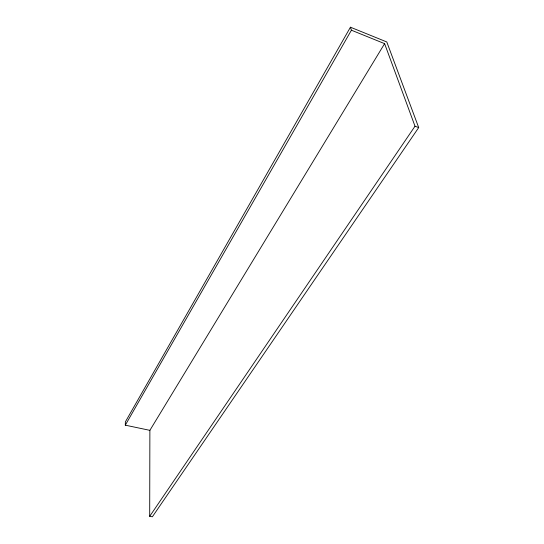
<?xml version="1.0" encoding="UTF-8"?>
<svg xmlns="http://www.w3.org/2000/svg" width="544" height="544" viewBox="0 0 544 544"><rect width="100%" height="100%" fill="white"/><g stroke="black" fill="none" stroke-linecap="round" stroke-linejoin="round"><path stroke-width="0.82" d="M149.695 516.331L149.879 430.345L384.608 43.649L351.41 30.206L350.438 27.2L386.791 41.956L418.703 127.582L152.368 516.8L149.695 516.331L415.011 126.208L384.608 43.649M149.879 430.345L125.297 425.17L125.385 421.858L350.438 27.2M125.297 425.17L351.41 30.206M415.011 126.208L418.703 127.582"/></g></svg>
